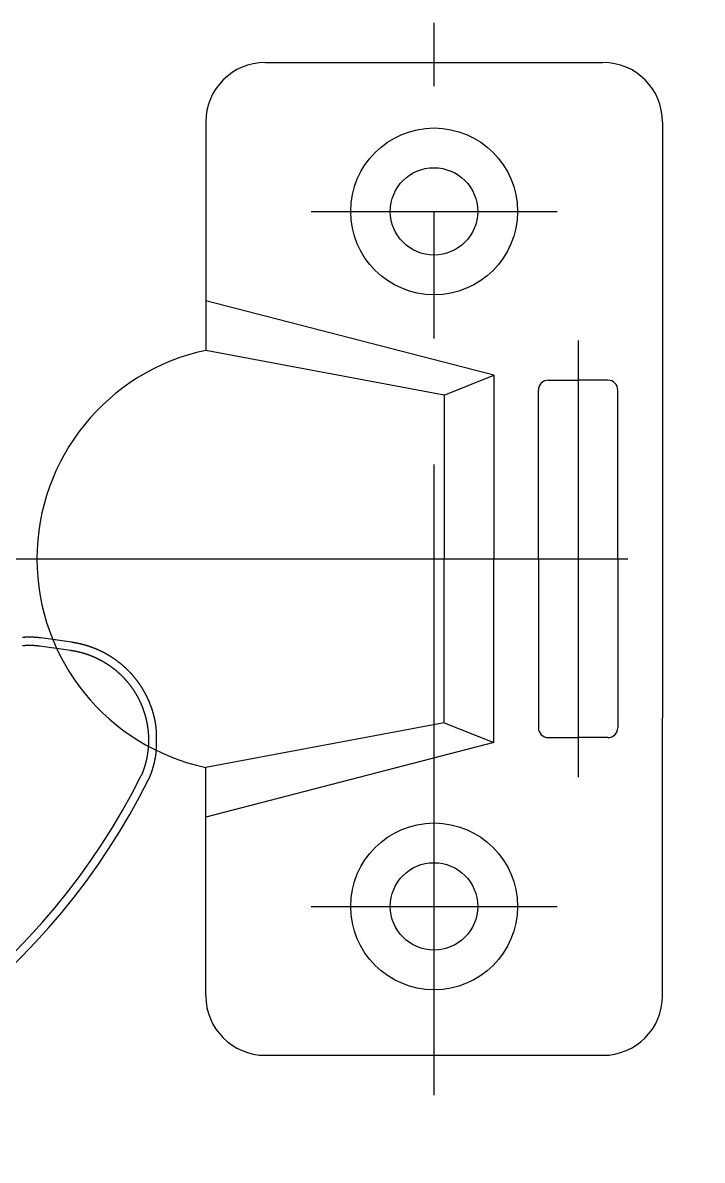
# Model space of a CAD drawing. Extents: x -104 to 54, y -150 to 35.
# Drawn here: x 20.3 to 54.5, y -30.3 to 27 of the extents above; entities that cross this region are included whole.
import ezdxf

# ---------------------------------------------------------------- set-up
doc = ezdxf.new("R2010")
doc.units = 0
doc.linetypes.add('CENTER', pattern=[50.8, 31.75, -6.35, 6.35, -6.35])
doc.linetypes.add('DASHED', pattern=[19.05, 12.7, -6.35])
doc.layers.get('0').update_dxf_attribs({"linetype": 'CONTINUOUS'})
doc.layers.add('CENTER', color=1, linetype='CONTINUOUS')

msp = doc.modelspace()

# ---------------------------------------------------------------- linework, layer by layer
at = {"color": 7, "linetype": 'CONTINUOUS'}
for p, q in [((32.5, 25), (49.5, 25)), ((29.5, 22), (29.5, 10.5)), ((52.5, 22), (52.5, -8)), ((44, 9.25), (29.5, 13)), ((41.5, 8.25), (29.5, 10.5)), ((41.5, 8.25), (44, 9.25)), ((44, 9.25), (44, 0)), ((46.75, 9), (48.25, 9)), ((49.75, 9), (48.25, 9)), ((41.5, 8.25), (41.5, 0)), ((46.25, 0), (46.25, 8.5)), ((50.25, 0), (50.25, 8.5)), ((41.5, -8.25), (41.5, 0)), ((44, -9.25), (44, 0)), ((46.25, 0), (46.25, -8.5)), ((50.25, 0), (50.25, -8.5)), ((21.189, -3.966), (21.794, -4.051)), ((21.13, -4.382), (21.99, -4.503)), ((52.5, -22), (52.5, -8)), ((41.5, -8.25), (29.5, -10.5)), ((41.5, -8.25), (44, -9.25)), ((46.75, -9), (48.25, -9)), ((49.75, -9), (48.25, -9)), ((44, -9.25), (29.5, -13)), ((29.5, -22), (29.5, -10.5)), ((32.5, -25), (49.5, -25))]:
    msp.add_line(p, q, dxfattribs=at)
at = {"color": 3, "linetype": 'DASHED'}
for p, q in [((21.794, -4.051), (22.741, -4.185)), ((21.99, -4.503), (22.682, -4.601))]:
    msp.add_line(p, q, dxfattribs=at)
at = {"color": 7}
for points in [[(20.28, -3.942, 0), (20.29, -3.941, 0), (20.3, -3.94, 0), (20.31, -3.939, 0), (20.319, -3.939, 0), (20.329, -3.938, 0), (20.339, -3.937, 0), (20.349, -3.936, 0), (20.359, -3.936, 0), (20.368, -3.935, 0), (20.378, -3.935, 0), (20.388, -3.934, 0), (20.398, -3.933, 0), (20.407, -3.933, 0), (20.417, -3.932, 0), (20.427, -3.932, 0), (20.437, -3.931, 0), (20.447, -3.931, 0), (20.456, -3.93, 0), (20.466, -3.93, 0), (20.476, -3.929, 0), (20.486, -3.929, 0), (20.496, -3.929, 0), (20.506, -3.928, 0), (20.515, -3.928, 0), (20.525, -3.928, 0), (20.535, -3.928, 0), (20.545, -3.927, 0), (20.554, -3.927, 0), (20.564, -3.927, 0), (20.574, -3.927, 0), (20.584, -3.927, 0), (20.594, -3.927, 0), (20.603, -3.927, 0), (20.613, -3.927, 0), (20.623, -3.927, 0), (20.633, -3.927, 0), (20.642, -3.927, 0), (20.652, -3.927, 0), (20.662, -3.927, 0), (20.672, -3.927, 0), (20.682, -3.927, 0), (20.691, -3.927, 0), (20.701, -3.927, 0), (20.711, -3.927, 0), (20.721, -3.928, 0), (20.73, -3.928, 0), (20.74, -3.928, 0), (20.75, -3.928, 0), (20.76, -3.929, 0), (20.77, -3.929, 0), (20.779, -3.929, 0), (20.789, -3.93, 0), (20.799, -3.93, 0), (20.809, -3.93, 0), (20.818, -3.931, 0), (20.828, -3.931, 0), (20.838, -3.932, 0), (20.848, -3.932, 0), (20.857, -3.933, 0), (20.867, -3.934, 0), (20.877, -3.934, 0), (20.887, -3.935, 0), (20.896, -3.935, 0), (20.906, -3.936, 0), (20.916, -3.937, 0), (20.926, -3.937, 0), (20.936, -3.938, 0), (20.945, -3.939, 0), (20.955, -3.94, 0), (20.965, -3.941, 0), (20.975, -3.941, 0), (20.984, -3.942, 0), (20.994, -3.943, 0), (21.004, -3.944, 0), (21.014, -3.945, 0), (21.023, -3.946, 0), (21.033, -3.947, 0), (21.043, -3.948, 0), (21.053, -3.949, 0), (21.062, -3.95, 0), (21.072, -3.951, 0), (21.082, -3.952, 0), (21.092, -3.953, 0), (21.101, -3.954, 0), (21.111, -3.956, 0), (21.121, -3.957, 0), (21.131, -3.958, 0), (21.14, -3.959, 0), (21.15, -3.96, 0), (21.16, -3.962, 0), (21.17, -3.963, 0), (21.179, -3.964, 0), (21.189, -3.966, 0)], [(20.28, -4.364, 0), (20.29, -4.363, 0), (20.3, -4.362, 0), (20.31, -4.361, 0), (20.32, -4.36, 0), (20.33, -4.359, 0), (20.34, -4.358, 0), (20.35, -4.358, 0), (20.36, -4.357, 0), (20.37, -4.356, 0), (20.38, -4.355, 0), (20.39, -4.355, 0), (20.4, -4.354, 0), (20.41, -4.353, 0), (20.42, -4.353, 0), (20.43, -4.352, 0), (20.44, -4.352, 0), (20.45, -4.351, 0), (20.46, -4.351, 0), (20.47, -4.35, 0), (20.48, -4.35, 0), (20.49, -4.349, 0), (20.5, -4.349, 0), (20.51, -4.349, 0), (20.52, -4.348, 0), (20.53, -4.348, 0), (20.541, -4.348, 0), (20.55, -4.347, 0), (20.561, -4.347, 0), (20.57, -4.347, 0), (20.581, -4.347, 0), (20.591, -4.347, 0), (20.601, -4.347, 0), (20.611, -4.347, 0), (20.621, -4.347, 0), (20.631, -4.347, 0), (20.641, -4.347, 0), (20.651, -4.347, 0), (20.661, -4.347, 0), (20.671, -4.347, 0), (20.681, -4.347, 0), (20.691, -4.347, 0), (20.701, -4.347, 0), (20.711, -4.347, 0), (20.721, -4.348, 0), (20.731, -4.348, 0), (20.741, -4.348, 0), (20.751, -4.349, 0), (20.761, -4.349, 0), (20.771, -4.349, 0), (20.781, -4.35, 0), (20.791, -4.35, 0), (20.801, -4.351, 0), (20.811, -4.351, 0), (20.821, -4.352, 0), (20.831, -4.352, 0), (20.841, -4.353, 0), (20.851, -4.353, 0), (20.861, -4.354, 0), (20.871, -4.355, 0), (20.881, -4.355, 0), (20.891, -4.356, 0), (20.901, -4.357, 0), (20.911, -4.358, 0), (20.921, -4.358, 0), (20.931, -4.359, 0), (20.941, -4.36, 0), (20.951, -4.361, 0), (20.961, -4.362, 0), (20.971, -4.363, 0), (20.981, -4.364, 0), (20.991, -4.365, 0), (21.001, -4.366, 0), (21.011, -4.367, 0), (21.021, -4.368, 0), (21.031, -4.369, 0), (21.041, -4.37, 0), (21.051, -4.371, 0), (21.061, -4.372, 0), (21.071, -4.374, 0), (21.081, -4.375, 0), (21.09, -4.376, 0), (21.101, -4.378, 0), (21.11, -4.379, 0), (21.12, -4.38, 0), (21.13, -4.382, 0)], [(26.607, -9.431, 0), (26.607, -9.439, 0), (26.606, -9.447, 0), (26.605, -9.455, 0), (26.605, -9.463, 0), (26.604, -9.471, 0), (26.604, -9.479, 0), (26.603, -9.487, 0), (26.602, -9.494, 0), (26.602, -9.502, 0), (26.601, -9.51, 0), (26.601, -9.518, 0), (26.6, -9.526, 0), (26.599, -9.534, 0), (26.598, -9.542, 0), (26.598, -9.55, 0), (26.597, -9.558, 0), (26.596, -9.565, 0), (26.595, -9.573, 0), (26.595, -9.581, 0), (26.594, -9.589, 0), (26.593, -9.597, 0), (26.592, -9.605, 0), (26.591, -9.613, 0), (26.59, -9.621, 0), (26.59, -9.628, 0), (26.589, -9.636, 0), (26.588, -9.644, 0), (26.587, -9.652, 0), (26.586, -9.66, 0), (26.585, -9.668, 0), (26.584, -9.676, 0), (26.583, -9.684, 0), (26.582, -9.691, 0), (26.581, -9.699, 0), (26.58, -9.707, 0), (26.579, -9.715, 0), (26.578, -9.723, 0), (26.577, -9.731, 0), (26.576, -9.739, 0), (26.575, -9.746, 0), (26.574, -9.754, 0), (26.573, -9.762, 0), (26.572, -9.77, 0), (26.57, -9.778, 0), (26.569, -9.786, 0), (26.568, -9.794, 0), (26.567, -9.801, 0), (26.566, -9.809, 0), (26.565, -9.817, 0), (26.564, -9.825, 0), (26.562, -9.833, 0), (26.561, -9.841, 0), (26.56, -9.848, 0), (26.558, -9.856, 0), (26.557, -9.864, 0), (26.556, -9.872, 0), (26.555, -9.88, 0), (26.553, -9.888, 0), (26.552, -9.895, 0), (26.551, -9.903, 0), (26.549, -9.911, 0), (26.548, -9.919, 0), (26.547, -9.927, 0), (26.545, -9.935, 0), (26.544, -9.942, 0), (26.542, -9.95, 0), (26.541, -9.958, 0), (26.539, -9.966, 0), (26.538, -9.974, 0), (26.536, -9.981, 0), (26.535, -9.989, 0), (26.533, -9.997, 0), (26.532, -10.005, 0), (26.53, -10.013, 0), (26.529, -10.021, 0), (26.527, -10.028, 0), (26.526, -10.036, 0), (26.524, -10.044, 0), (26.522, -10.052, 0), (26.521, -10.06, 0), (26.519, -10.067, 0), (26.517, -10.075, 0), (26.516, -10.083, 0), (26.514, -10.091, 0), (26.512, -10.099, 0), (26.511, -10.106, 0), (26.509, -10.114, 0), (26.507, -10.122, 0), (26.506, -10.13, 0), (26.504, -10.137, 0), (26.502, -10.145, 0), (26.5, -10.153, 0), (26.498, -10.161, 0), (26.497, -10.169, 0), (26.495, -10.177, 0), (26.493, -10.184, 0), (26.491, -10.192, 0), (26.489, -10.2, 0), (26.487, -10.208, 0), (26.485, -10.215, 0), (26.483, -10.223, 0), (26.482, -10.231, 0), (26.48, -10.239, 0), (26.478, -10.246, 0), (26.476, -10.254, 0), (26.474, -10.262, 0), (26.472, -10.27, 0), (26.47, -10.277, 0), (26.468, -10.285, 0), (26.466, -10.293, 0), (26.463, -10.301, 0), (26.462, -10.308, 0), (26.459, -10.316, 0), (26.457, -10.324, 0), (26.455, -10.332, 0), (26.453, -10.339, 0), (26.451, -10.347, 0), (26.449, -10.355, 0), (26.447, -10.363, 0), (26.444, -10.37, 0), (26.442, -10.378, 0), (26.44, -10.386, 0), (26.438, -10.393, 0), (26.436, -10.401, 0), (26.433, -10.409, 0), (26.431, -10.416, 0), (26.429, -10.424, 0), (26.427, -10.432, 0), (26.424, -10.44, 0), (26.422, -10.447, 0), (26.42, -10.455, 0), (26.417, -10.463, 0), (26.415, -10.47, 0), (26.413, -10.478, 0), (26.41, -10.486, 0), (26.408, -10.493, 0), (26.405, -10.501, 0), (26.403, -10.508, 0), (26.401, -10.516, 0), (26.398, -10.524, 0), (26.396, -10.531, 0), (26.393, -10.539, 0), (26.391, -10.547, 0), (26.388, -10.554, 0), (26.386, -10.562, 0), (26.383, -10.57, 0), (26.381, -10.577, 0), (26.378, -10.585, 0), (26.375, -10.592, 0), (26.373, -10.6, 0), (26.37, -10.608, 0), (26.368, -10.615, 0), (26.365, -10.623, 0), (26.363, -10.63, 0), (26.36, -10.638, 0), (26.357, -10.646, 0), (26.355, -10.653, 0), (26.352, -10.661, 0), (26.349, -10.668, 0), (26.346, -10.676, 0), (26.344, -10.684, 0), (26.341, -10.691, 0), (26.338, -10.699, 0), (26.335, -10.706, 0), (26.333, -10.714, 0), (26.33, -10.721, 0), (26.327, -10.729, 0), (26.324, -10.736, 0), (26.321, -10.744, 0), (26.319, -10.751, 0), (26.316, -10.759, 0), (26.313, -10.766, 0), (26.31, -10.774, 0), (26.307, -10.781, 0), (26.304, -10.789, 0), (26.301, -10.796, 0), (26.298, -10.804, 0), (26.295, -10.811, 0), (26.292, -10.819, 0), (26.289, -10.826, 0), (26.287, -10.834, 0), (26.284, -10.841, 0), (26.28, -10.848, 0), (26.277, -10.856, 0), (26.274, -10.863, 0), (26.271, -10.871, 0), (26.268, -10.878, 0), (26.265, -10.886, 0), (26.262, -10.893, 0), (26.259, -10.9, 0), (26.256, -10.908, 0)], [(26.993, -9.631, 0), (26.993, -9.639, 0), (26.992, -9.648, 0), (26.992, -9.656, 0), (26.991, -9.664, 0), (26.991, -9.672, 0), (26.99, -9.68, 0), (26.99, -9.689, 0), (26.989, -9.697, 0), (26.989, -9.705, 0), (26.988, -9.713, 0), (26.987, -9.721, 0), (26.987, -9.729, 0), (26.986, -9.738, 0), (26.985, -9.746, 0), (26.985, -9.754, 0), (26.984, -9.762, 0), (26.983, -9.77, 0), (26.983, -9.778, 0), (26.982, -9.786, 0), (26.981, -9.794, 0), (26.98, -9.802, 0), (26.98, -9.81, 0), (26.979, -9.818, 0), (26.978, -9.826, 0), (26.977, -9.834, 0), (26.976, -9.842, 0), (26.975, -9.85, 0), (26.974, -9.858, 0), (26.973, -9.866, 0), (26.972, -9.874, 0), (26.971, -9.882, 0), (26.97, -9.89, 0), (26.969, -9.898, 0), (26.968, -9.906, 0), (26.967, -9.913, 0), (26.966, -9.921, 0), (26.965, -9.929, 0), (26.964, -9.937, 0), (26.962, -9.945, 0), (26.961, -9.952, 0), (26.96, -9.96, 0), (26.959, -9.968, 0), (26.957, -9.975, 0), (26.956, -9.983, 0), (26.955, -9.991, 0), (26.953, -9.998, 0), (26.952, -10.006, 0), (26.951, -10.014, 0), (26.949, -10.021, 0), (26.948, -10.029, 0), (26.946, -10.037, 0), (26.945, -10.044, 0), (26.944, -10.052, 0), (26.942, -10.059, 0), (26.941, -10.067, 0), (26.939, -10.075, 0), (26.938, -10.082, 0), (26.936, -10.09, 0), (26.935, -10.098, 0), (26.933, -10.105, 0), (26.932, -10.113, 0), (26.93, -10.121, 0), (26.928, -10.128, 0), (26.927, -10.136, 0), (26.925, -10.143, 0), (26.924, -10.151, 0), (26.922, -10.159, 0), (26.921, -10.166, 0), (26.919, -10.174, 0), (26.917, -10.182, 0), (26.916, -10.189, 0), (26.914, -10.197, 0), (26.912, -10.204, 0), (26.91, -10.212, 0), (26.909, -10.22, 0), (26.907, -10.227, 0), (26.905, -10.235, 0), (26.904, -10.242, 0), (26.902, -10.25, 0), (26.9, -10.258, 0), (26.898, -10.265, 0), (26.896, -10.273, 0), (26.895, -10.28, 0), (26.893, -10.288, 0), (26.891, -10.296, 0), (26.889, -10.303, 0), (26.887, -10.311, 0), (26.886, -10.318, 0), (26.884, -10.326, 0), (26.882, -10.334, 0), (26.88, -10.341, 0), (26.878, -10.349, 0), (26.876, -10.356, 0), (26.874, -10.364, 0), (26.872, -10.371, 0), (26.87, -10.379, 0), (26.868, -10.387, 0), (26.866, -10.394, 0), (26.864, -10.402, 0), (26.862, -10.409, 0), (26.86, -10.417, 0), (26.858, -10.424, 0), (26.856, -10.432, 0), (26.854, -10.44, 0), (26.852, -10.447, 0), (26.85, -10.455, 0), (26.848, -10.462, 0), (26.846, -10.47, 0), (26.844, -10.477, 0), (26.842, -10.485, 0), (26.839, -10.492, 0), (26.837, -10.5, 0), (26.835, -10.507, 0), (26.833, -10.515, 0), (26.831, -10.522, 0), (26.829, -10.53, 0), (26.826, -10.537, 0), (26.824, -10.545, 0), (26.822, -10.552, 0), (26.82, -10.56, 0), (26.817, -10.567, 0), (26.815, -10.575, 0), (26.813, -10.582, 0), (26.811, -10.59, 0), (26.808, -10.597, 0), (26.806, -10.605, 0), (26.804, -10.612, 0), (26.801, -10.62, 0), (26.799, -10.627, 0), (26.797, -10.635, 0), (26.794, -10.642, 0), (26.792, -10.65, 0), (26.79, -10.657, 0), (26.787, -10.665, 0), (26.785, -10.672, 0), (26.782, -10.68, 0), (26.78, -10.687, 0), (26.777, -10.694, 0), (26.775, -10.702, 0), (26.772, -10.709, 0), (26.77, -10.717, 0), (26.767, -10.724, 0), (26.765, -10.732, 0), (26.762, -10.739, 0), (26.76, -10.746, 0), (26.757, -10.754, 0), (26.755, -10.761, 0), (26.752, -10.769, 0), (26.75, -10.776, 0), (26.747, -10.784, 0), (26.744, -10.791, 0), (26.742, -10.798, 0), (26.739, -10.806, 0), (26.736, -10.813, 0), (26.734, -10.82, 0), (26.731, -10.828, 0), (26.729, -10.835, 0), (26.726, -10.843, 0), (26.723, -10.85, 0), (26.72, -10.857, 0), (26.718, -10.865, 0), (26.715, -10.872, 0), (26.712, -10.879, 0), (26.709, -10.887, 0), (26.707, -10.894, 0), (26.704, -10.901, 0), (26.701, -10.909, 0), (26.698, -10.916, 0), (26.695, -10.923, 0), (26.693, -10.931, 0), (26.69, -10.938, 0), (26.687, -10.945, 0), (26.684, -10.953, 0), (26.681, -10.96, 0), (26.678, -10.967, 0), (26.675, -10.975, 0), (26.672, -10.982, 0), (26.67, -10.989, 0), (26.667, -10.996, 0), (26.664, -11.004, 0), (26.661, -11.011, 0), (26.658, -11.018, 0), (26.655, -11.025, 0), (26.652, -11.033, 0), (26.649, -11.04, 0), (26.646, -11.047, 0), (26.643, -11.055, 0), (26.64, -11.062, 0), (26.637, -11.069, 0), (26.634, -11.076, 0), (26.631, -11.084, 0)]]:
    msp.add_polyline3d(points, dxfattribs=at)
at = {"color": 3}
for points in [[(22.734, -4.185, 0), (22.747, -4.187, 0), (22.76, -4.189, 0), (22.774, -4.191, 0), (22.787, -4.193, 0), (22.8, -4.195, 0), (22.814, -4.197, 0), (22.827, -4.199, 0), (22.84, -4.201, 0), (22.853, -4.203, 0), (22.866, -4.205, 0), (22.88, -4.208, 0), (22.893, -4.21, 0), (22.906, -4.212, 0), (22.919, -4.214, 0), (22.932, -4.217, 0), (22.946, -4.219, 0), (22.959, -4.222, 0), (22.972, -4.224, 0), (22.985, -4.227, 0), (22.998, -4.229, 0), (23.011, -4.232, 0), (23.024, -4.234, 0), (23.037, -4.237, 0), (23.05, -4.24, 0), (23.063, -4.242, 0), (23.076, -4.245, 0), (23.09, -4.248, 0), (23.102, -4.251, 0), (23.116, -4.254, 0), (23.129, -4.257, 0), (23.142, -4.26, 0), (23.154, -4.262, 0), (23.168, -4.265, 0), (23.18, -4.268, 0), (23.193, -4.272, 0), (23.206, -4.275, 0), (23.219, -4.278, 0), (23.232, -4.281, 0), (23.245, -4.284, 0), (23.258, -4.287, 0), (23.271, -4.291, 0), (23.284, -4.294, 0), (23.297, -4.297, 0), (23.309, -4.301, 0), (23.322, -4.304, 0), (23.335, -4.307, 0), (23.348, -4.311, 0), (23.361, -4.314, 0), (23.373, -4.318, 0), (23.386, -4.322, 0), (23.399, -4.325, 0), (23.412, -4.329, 0), (23.425, -4.332, 0), (23.437, -4.336, 0), (23.45, -4.34, 0), (23.463, -4.344, 0), (23.476, -4.347, 0), (23.488, -4.351, 0), (23.501, -4.355, 0), (23.514, -4.359, 0), (23.526, -4.363, 0), (23.539, -4.367, 0), (23.552, -4.371, 0), (23.564, -4.375, 0), (23.577, -4.379, 0), (23.589, -4.383, 0), (23.602, -4.387, 0), (23.615, -4.391, 0), (23.627, -4.396, 0), (23.64, -4.4, 0), (23.652, -4.404, 0), (23.665, -4.409, 0), (23.677, -4.413, 0), (23.69, -4.417, 0), (23.703, -4.422, 0), (23.715, -4.426, 0), (23.727, -4.431, 0), (23.74, -4.435, 0), (23.752, -4.44, 0), (23.765, -4.444, 0), (23.777, -4.449, 0), (23.79, -4.453, 0), (23.802, -4.458, 0), (23.815, -4.463, 0), (23.827, -4.468, 0), (23.839, -4.472, 0), (23.852, -4.477, 0), (23.864, -4.482, 0), (23.877, -4.487, 0), (23.889, -4.492, 0), (23.901, -4.497, 0), (23.914, -4.502, 0), (23.926, -4.507, 0), (23.938, -4.512, 0), (23.951, -4.517, 0), (23.963, -4.522, 0), (23.975, -4.527, 0), (23.988, -4.532, 0), (24, -4.538, 0), (24.012, -4.543, 0), (24.024, -4.548, 0), (24.037, -4.553, 0), (24.049, -4.559, 0), (24.061, -4.564, 0), (24.073, -4.57, 0), (24.085, -4.575, 0), (24.098, -4.581, 0), (24.11, -4.586, 0), (24.122, -4.592, 0), (24.134, -4.597, 0), (24.146, -4.603, 0), (24.158, -4.609, 0), (24.17, -4.614, 0), (24.183, -4.62, 0), (24.195, -4.626, 0), (24.207, -4.632, 0), (24.219, -4.637, 0), (24.231, -4.643, 0), (24.243, -4.649, 0), (24.255, -4.655, 0), (24.267, -4.661, 0), (24.279, -4.667, 0), (24.291, -4.673, 0), (24.303, -4.679, 0), (24.314, -4.685, 0), (24.326, -4.691, 0), (24.338, -4.697, 0), (24.35, -4.704, 0), (24.362, -4.71, 0), (24.374, -4.716, 0), (24.386, -4.722, 0), (24.398, -4.729, 0), (24.409, -4.735, 0), (24.421, -4.741, 0), (24.433, -4.748, 0), (24.445, -4.754, 0), (24.456, -4.761, 0), (24.468, -4.767, 0), (24.48, -4.774, 0), (24.491, -4.78, 0), (24.503, -4.787, 0), (24.515, -4.793, 0), (24.526, -4.8, 0), (24.538, -4.807, 0), (24.549, -4.813, 0), (24.561, -4.82, 0), (24.573, -4.827, 0), (24.584, -4.834, 0), (24.596, -4.84, 0), (24.607, -4.847, 0), (24.619, -4.854, 0), (24.63, -4.861, 0), (24.641, -4.868, 0), (24.653, -4.875, 0), (24.664, -4.882, 0), (24.675, -4.889, 0), (24.687, -4.896, 0), (24.698, -4.903, 0), (24.709, -4.91, 0), (24.721, -4.917, 0), (24.732, -4.924, 0), (24.743, -4.932, 0), (24.754, -4.939, 0), (24.765, -4.946, 0), (24.777, -4.953, 0), (24.788, -4.961, 0), (24.799, -4.968, 0), (24.81, -4.975, 0), (24.821, -4.983, 0), (24.832, -4.99, 0), (24.843, -4.998, 0), (24.854, -5.005, 0), (24.865, -5.013, 0), (24.876, -5.02, 0), (24.887, -5.028, 0), (24.898, -5.035, 0), (24.909, -5.043, 0), (24.919, -5.051, 0), (24.93, -5.058, 0), (24.941, -5.066, 0), (24.952, -5.074, 0), (24.963, -5.081, 0), (24.973, -5.089, 0), (24.984, -5.097, 0), (24.995, -5.105, 0), (25.006, -5.113, 0), (25.016, -5.121, 0), (25.027, -5.128, 0), (25.038, -5.136, 0), (25.048, -5.144, 0), (25.059, -5.152, 0), (25.069, -5.16, 0), (25.08, -5.169, 0), (25.09, -5.177, 0), (25.101, -5.185, 0), (25.111, -5.193, 0), (25.122, -5.201, 0), (25.132, -5.209, 0), (25.143, -5.218, 0), (25.153, -5.226, 0), (25.163, -5.234, 0), (25.174, -5.242, 0), (25.184, -5.251, 0), (25.195, -5.259, 0), (25.205, -5.268, 0), (25.215, -5.276, 0), (25.225, -5.284, 0), (25.235, -5.293, 0), (25.246, -5.301, 0), (25.256, -5.31, 0), (25.266, -5.319, 0), (25.276, -5.327, 0), (25.286, -5.336, 0), (25.296, -5.344, 0), (25.306, -5.353, 0), (25.317, -5.362, 0), (25.326, -5.371, 0), (25.337, -5.379, 0), (25.346, -5.388, 0), (25.357, -5.397, 0), (25.366, -5.406, 0), (25.376, -5.415, 0), (25.386, -5.424, 0), (25.396, -5.433, 0), (25.406, -5.442, 0), (25.416, -5.451, 0), (25.426, -5.46, 0), (25.435, -5.469, 0), (25.445, -5.478, 0), (25.455, -5.487, 0), (25.465, -5.496, 0), (25.474, -5.505, 0), (25.484, -5.514, 0), (25.494, -5.524, 0), (25.503, -5.533, 0), (25.513, -5.542, 0), (25.523, -5.551, 0), (25.532, -5.561, 0), (25.542, -5.57, 0), (25.551, -5.579, 0), (25.561, -5.589, 0), (25.57, -5.598, 0), (25.579, -5.608, 0), (25.589, -5.617, 0), (25.598, -5.627, 0), (25.608, -5.636, 0), (25.617, -5.646, 0), (25.626, -5.656, 0), (25.636, -5.665, 0), (25.645, -5.675, 0), (25.654, -5.685, 0), (25.663, -5.694, 0), (25.673, -5.704, 0), (25.682, -5.714, 0), (25.691, -5.724, 0), (25.7, -5.733, 0), (25.709, -5.743, 0), (25.718, -5.753, 0), (25.727, -5.763, 0), (25.736, -5.773, 0), (25.745, -5.783, 0), (25.755, -5.793, 0), (25.763, -5.803, 0), (25.772, -5.813, 0), (25.781, -5.823, 0), (25.79, -5.833, 0), (25.799, -5.843, 0), (25.808, -5.853, 0), (25.816, -5.863, 0), (25.825, -5.873, 0), (25.834, -5.883, 0), (25.843, -5.894, 0), (25.851, -5.904, 0), (25.86, -5.914, 0), (25.868, -5.924, 0), (25.877, -5.934, 0), (25.886, -5.945, 0), (25.894, -5.955, 0), (25.902, -5.965, 0), (25.911, -5.976, 0), (25.919, -5.986, 0), (25.928, -5.996, 0), (25.936, -6.007, 0), (25.944, -6.017, 0), (25.953, -6.027, 0), (25.961, -6.038, 0), (25.969, -6.048, 0), (25.977, -6.059, 0), (25.985, -6.069, 0), (25.994, -6.08, 0), (26.002, -6.09, 0), (26.01, -6.101, 0), (26.018, -6.112, 0), (26.026, -6.122, 0), (26.034, -6.133, 0), (26.042, -6.143, 0), (26.05, -6.154, 0), (26.058, -6.165, 0), (26.066, -6.175, 0), (26.073, -6.186, 0), (26.081, -6.197, 0), (26.089, -6.208, 0), (26.097, -6.218, 0), (26.104, -6.229, 0), (26.112, -6.24, 0), (26.12, -6.251, 0), (26.127, -6.262, 0), (26.135, -6.273, 0), (26.142, -6.283, 0), (26.15, -6.294, 0), (26.158, -6.305, 0), (26.165, -6.316, 0), (26.172, -6.327, 0), (26.18, -6.338, 0), (26.187, -6.349, 0), (26.195, -6.36, 0), (26.202, -6.371, 0), (26.209, -6.382, 0), (26.217, -6.394, 0), (26.224, -6.405, 0), (26.231, -6.416, 0), (26.238, -6.427, 0), (26.245, -6.438, 0), (26.253, -6.449, 0), (26.26, -6.46, 0), (26.267, -6.472, 0), (26.274, -6.483, 0), (26.281, -6.494, 0), (26.288, -6.505, 0), (26.295, -6.517, 0), (26.302, -6.528, 0), (26.308, -6.539, 0), (26.315, -6.551, 0), (26.322, -6.562, 0), (26.329, -6.574, 0), (26.336, -6.585, 0), (26.343, -6.596, 0), (26.349, -6.608, 0), (26.356, -6.619, 0), (26.363, -6.631, 0), (26.369, -6.642, 0), (26.376, -6.654, 0), (26.382, -6.666, 0), (26.389, -6.677, 0), (26.395, -6.689, 0), (26.402, -6.7, 0), (26.408, -6.712, 0), (26.415, -6.724, 0), (26.421, -6.735, 0), (26.428, -6.747, 0), (26.434, -6.759, 0), (26.44, -6.771, 0), (26.447, -6.782, 0), (26.453, -6.794, 0), (26.459, -6.806, 0), (26.465, -6.818, 0), (26.471, -6.83, 0), (26.477, -6.841, 0), (26.483, -6.853, 0), (26.49, -6.865, 0), (26.496, -6.877, 0), (26.502, -6.889, 0), (26.508, -6.901, 0), (26.514, -6.913, 0), (26.519, -6.925, 0), (26.525, -6.937, 0), (26.531, -6.949, 0), (26.537, -6.961, 0), (26.543, -6.973, 0), (26.548, -6.985, 0), (26.554, -6.997, 0), (26.56, -7.009, 0), (26.566, -7.022, 0), (26.571, -7.034, 0), (26.577, -7.046, 0), (26.582, -7.058, 0), (26.588, -7.07, 0), (26.593, -7.082, 0), (26.599, -7.095, 0), (26.604, -7.107, 0), (26.61, -7.119, 0), (26.615, -7.131, 0), (26.62, -7.144, 0), (26.626, -7.156, 0), (26.631, -7.168, 0), (26.636, -7.181, 0), (26.641, -7.193, 0), (26.646, -7.205, 0), (26.652, -7.218, 0), (26.657, -7.23, 0), (26.662, -7.242, 0), (26.667, -7.255, 0), (26.672, -7.267, 0), (26.677, -7.28, 0), (26.682, -7.292, 0), (26.687, -7.305, 0), (26.691, -7.317, 0), (26.696, -7.329, 0), (26.701, -7.342, 0), (26.706, -7.354, 0), (26.711, -7.367, 0), (26.715, -7.379, 0), (26.72, -7.392, 0), (26.725, -7.405, 0), (26.729, -7.417, 0), (26.734, -7.43, 0), (26.738, -7.442, 0), (26.743, -7.455, 0), (26.747, -7.467, 0), (26.752, -7.48, 0), (26.756, -7.493, 0), (26.76, -7.505, 0), (26.765, -7.518, 0), (26.769, -7.53, 0), (26.773, -7.543, 0), (26.777, -7.556, 0), (26.782, -7.568, 0), (26.786, -7.581, 0), (26.79, -7.594, 0), (26.794, -7.606, 0), (26.798, -7.619, 0), (26.802, -7.632, 0), (26.806, -7.644, 0), (26.81, -7.657, 0), (26.814, -7.67, 0), (26.818, -7.683, 0), (26.822, -7.695, 0), (26.825, -7.708, 0), (26.829, -7.721, 0), (26.833, -7.734, 0), (26.836, -7.746, 0), (26.84, -7.759, 0), (26.844, -7.772, 0), (26.847, -7.785, 0), (26.851, -7.797, 0), (26.854, -7.81, 0), (26.858, -7.823, 0), (26.861, -7.836, 0), (26.865, -7.849, 0), (26.868, -7.861, 0), (26.871, -7.874, 0), (26.875, -7.887, 0), (26.878, -7.9, 0), (26.881, -7.913, 0), (26.884, -7.926, 0), (26.888, -7.939, 0), (26.891, -7.952, 0), (26.894, -7.964, 0), (26.897, -7.977, 0), (26.9, -7.99, 0), (26.903, -8.003, 0), (26.906, -8.016, 0), (26.909, -8.029, 0), (26.912, -8.042, 0), (26.915, -8.055, 0), (26.917, -8.068, 0), (26.92, -8.081, 0), (26.923, -8.094, 0), (26.926, -8.107, 0), (26.928, -8.12, 0), (26.931, -8.133, 0), (26.934, -8.146, 0), (26.936, -8.159, 0), (26.939, -8.172, 0), (26.941, -8.185, 0), (26.944, -8.198, 0), (26.946, -8.211, 0), (26.949, -8.224, 0), (26.951, -8.237, 0), (26.953, -8.25, 0), (26.956, -8.263, 0), (26.958, -8.277, 0), (26.96, -8.29, 0), (26.962, -8.303, 0), (26.964, -8.316, 0), (26.966, -8.329, 0), (26.968, -8.342, 0), (26.97, -8.355, 0), (26.972, -8.369, 0), (26.974, -8.382, 0), (26.976, -8.395, 0), (26.977, -8.408, 0), (26.979, -8.421, 0), (26.981, -8.434, 0), (26.982, -8.447, 0), (26.984, -8.46, 0), (26.985, -8.474, 0), (26.986, -8.487, 0), (26.988, -8.5, 0), (26.989, -8.513, 0), (26.99, -8.526, 0), (26.991, -8.539, 0), (26.992, -8.552, 0), (26.993, -8.564, 0), (26.994, -8.577, 0), (26.995, -8.59, 0), (26.995, -8.603, 0), (26.996, -8.616, 0), (26.997, -8.628, 0), (26.998, -8.641, 0), (26.998, -8.654, 0), (26.999, -8.666, 0), (26.999, -8.679, 0), (27, -8.691, 0), (27, -8.703, 0), (27, -8.716, 0), (27, -8.728, 0), (27, -8.74, 0), (27.001, -8.752, 0), (27.001, -8.765, 0), (27.001, -8.777, 0), (27.001, -8.788, 0), (27, -8.8, 0), (27, -8.812, 0), (27, -8.824, 0), (27, -8.836, 0), (27, -8.847, 0), (26.999, -8.859, 0), (26.999, -8.871, 0), (26.999, -8.883, 0), (26.999, -8.896, 0), (26.999, -8.908, 0), (26.999, -8.92, 0), (26.999, -8.933, 0), (26.999, -8.945, 0), (26.999, -8.958, 0), (26.999, -8.97, 0), (26.999, -8.983, 0), (26.999, -8.996, 0), (26.999, -9.009, 0), (26.999, -9.022, 0), (26.999, -9.035, 0), (26.999, -9.048, 0), (26.999, -9.061, 0), (26.999, -9.074, 0), (26.999, -9.088, 0), (27, -9.101, 0), (27, -9.114, 0), (27, -9.128, 0), (27, -9.141, 0), (27, -9.155, 0), (27, -9.168, 0), (27, -9.182, 0), (27, -9.196, 0), (27, -9.209, 0), (27, -9.223, 0), (27, -9.237, 0), (27, -9.251, 0), (27, -9.264, 0), (27, -9.278, 0), (27, -9.292, 0), (27, -9.306, 0), (27, -9.32, 0), (27, -9.334, 0), (27, -9.348, 0), (27, -9.362, 0), (27, -9.376, 0), (27, -9.391, 0), (27, -9.405, 0), (27, -9.419, 0), (26.999, -9.433, 0), (26.999, -9.447, 0), (26.999, -9.461, 0), (26.999, -9.475, 0), (26.998, -9.49, 0), (26.998, -9.504, 0), (26.997, -9.518, 0), (26.997, -9.532, 0), (26.997, -9.546, 0), (26.996, -9.56, 0), (26.996, -9.575, 0), (26.995, -9.589, 0), (26.994, -9.603, 0), (26.994, -9.617, 0), (26.993, -9.631, 0)], [(22.682, -4.601, 0), (22.695, -4.603, 0), (22.709, -4.604, 0), (22.722, -4.606, 0), (22.736, -4.609, 0), (22.749, -4.611, 0), (22.762, -4.613, 0), (22.776, -4.615, 0), (22.789, -4.617, 0), (22.802, -4.619, 0), (22.816, -4.621, 0), (22.829, -4.624, 0), (22.842, -4.626, 0), (22.855, -4.628, 0), (22.869, -4.631, 0), (22.882, -4.633, 0), (22.895, -4.636, 0), (22.908, -4.638, 0), (22.922, -4.641, 0), (22.935, -4.643, 0), (22.948, -4.646, 0), (22.961, -4.649, 0), (22.974, -4.651, 0), (22.987, -4.654, 0), (23, -4.657, 0), (23.014, -4.66, 0), (23.026, -4.663, 0), (23.04, -4.665, 0), (23.053, -4.668, 0), (23.066, -4.671, 0), (23.079, -4.674, 0), (23.092, -4.677, 0), (23.105, -4.68, 0), (23.118, -4.684, 0), (23.131, -4.687, 0), (23.144, -4.69, 0), (23.157, -4.693, 0), (23.17, -4.696, 0), (23.183, -4.7, 0), (23.196, -4.703, 0), (23.209, -4.706, 0), (23.221, -4.71, 0), (23.234, -4.713, 0), (23.247, -4.717, 0), (23.26, -4.72, 0), (23.273, -4.724, 0), (23.286, -4.727, 0), (23.299, -4.731, 0), (23.311, -4.735, 0), (23.324, -4.738, 0), (23.337, -4.742, 0), (23.35, -4.746, 0), (23.363, -4.75, 0), (23.375, -4.754, 0), (23.388, -4.758, 0), (23.401, -4.762, 0), (23.414, -4.766, 0), (23.426, -4.77, 0), (23.439, -4.774, 0), (23.452, -4.778, 0), (23.464, -4.782, 0), (23.477, -4.786, 0), (23.49, -4.79, 0), (23.502, -4.794, 0), (23.515, -4.799, 0), (23.528, -4.803, 0), (23.54, -4.807, 0), (23.553, -4.812, 0), (23.565, -4.816, 0), (23.578, -4.821, 0), (23.59, -4.825, 0), (23.603, -4.83, 0), (23.616, -4.834, 0), (23.628, -4.839, 0), (23.641, -4.843, 0), (23.653, -4.848, 0), (23.666, -4.853, 0), (23.678, -4.858, 0), (23.691, -4.862, 0), (23.703, -4.867, 0), (23.715, -4.872, 0), (23.728, -4.877, 0), (23.74, -4.882, 0), (23.753, -4.887, 0), (23.765, -4.892, 0), (23.778, -4.897, 0), (23.79, -4.902, 0), (23.802, -4.907, 0), (23.815, -4.912, 0), (23.827, -4.918, 0), (23.839, -4.923, 0), (23.852, -4.928, 0), (23.864, -4.933, 0), (23.876, -4.939, 0), (23.889, -4.944, 0), (23.901, -4.95, 0), (23.913, -4.955, 0), (23.925, -4.96, 0), (23.938, -4.966, 0), (23.95, -4.972, 0), (23.962, -4.977, 0), (23.974, -4.983, 0), (23.986, -4.989, 0), (23.999, -4.994, 0), (24.011, -5, 0), (24.023, -5.006, 0), (24.035, -5.012, 0), (24.047, -5.018, 0), (24.059, -5.023, 0), (24.071, -5.029, 0), (24.083, -5.035, 0), (24.095, -5.041, 0), (24.107, -5.047, 0), (24.119, -5.054, 0), (24.131, -5.06, 0), (24.143, -5.066, 0), (24.155, -5.072, 0), (24.167, -5.078, 0), (24.179, -5.084, 0), (24.191, -5.091, 0), (24.203, -5.097, 0), (24.215, -5.103, 0), (24.227, -5.11, 0), (24.238, -5.116, 0), (24.25, -5.123, 0), (24.262, -5.129, 0), (24.274, -5.136, 0), (24.286, -5.142, 0), (24.297, -5.149, 0), (24.309, -5.156, 0), (24.321, -5.162, 0), (24.332, -5.169, 0), (24.344, -5.176, 0), (24.356, -5.182, 0), (24.367, -5.189, 0), (24.379, -5.196, 0), (24.39, -5.203, 0), (24.402, -5.21, 0), (24.413, -5.217, 0), (24.425, -5.224, 0), (24.436, -5.231, 0), (24.448, -5.238, 0), (24.459, -5.245, 0), (24.471, -5.252, 0), (24.482, -5.259, 0), (24.494, -5.266, 0), (24.505, -5.273, 0), (24.516, -5.281, 0), (24.527, -5.288, 0), (24.539, -5.295, 0), (24.55, -5.302, 0), (24.561, -5.31, 0), (24.572, -5.317, 0), (24.583, -5.325, 0), (24.595, -5.332, 0), (24.606, -5.339, 0), (24.617, -5.347, 0), (24.628, -5.354, 0), (24.639, -5.362, 0), (24.65, -5.37, 0), (24.661, -5.377, 0), (24.672, -5.385, 0), (24.683, -5.392, 0), (24.693, -5.4, 0), (24.704, -5.408, 0), (24.715, -5.416, 0), (24.726, -5.423, 0), (24.737, -5.431, 0), (24.748, -5.439, 0), (24.758, -5.447, 0), (24.769, -5.455, 0), (24.78, -5.463, 0), (24.791, -5.471, 0), (24.801, -5.479, 0), (24.812, -5.487, 0), (24.823, -5.495, 0), (24.833, -5.503, 0), (24.844, -5.511, 0), (24.854, -5.52, 0), (24.865, -5.528, 0), (24.875, -5.536, 0), (24.886, -5.544, 0), (24.896, -5.553, 0), (24.907, -5.561, 0), (24.917, -5.569, 0), (24.927, -5.578, 0), (24.938, -5.586, 0), (24.948, -5.595, 0), (24.958, -5.603, 0), (24.969, -5.612, 0), (24.979, -5.62, 0), (24.989, -5.629, 0), (24.999, -5.637, 0), (25.01, -5.646, 0), (25.02, -5.655, 0), (25.03, -5.663, 0), (25.04, -5.672, 0), (25.05, -5.681, 0), (25.06, -5.69, 0), (25.07, -5.698, 0), (25.08, -5.707, 0), (25.09, -5.716, 0), (25.1, -5.725, 0), (25.11, -5.734, 0), (25.12, -5.743, 0), (25.13, -5.752, 0), (25.14, -5.761, 0), (25.15, -5.77, 0), (25.16, -5.779, 0), (25.169, -5.788, 0), (25.179, -5.798, 0), (25.189, -5.807, 0), (25.199, -5.816, 0), (25.208, -5.825, 0), (25.218, -5.835, 0), (25.228, -5.844, 0), (25.237, -5.853, 0), (25.247, -5.863, 0), (25.257, -5.872, 0), (25.266, -5.881, 0), (25.276, -5.891, 0), (25.285, -5.9, 0), (25.295, -5.91, 0), (25.304, -5.92, 0), (25.314, -5.929, 0), (25.323, -5.939, 0), (25.332, -5.948, 0), (25.342, -5.958, 0), (25.351, -5.968, 0), (25.36, -5.978, 0), (25.369, -5.987, 0), (25.379, -5.997, 0), (25.388, -6.007, 0), (25.397, -6.017, 0), (25.406, -6.027, 0), (25.415, -6.037, 0), (25.424, -6.046, 0), (25.433, -6.056, 0), (25.442, -6.066, 0), (25.451, -6.076, 0), (25.46, -6.086, 0), (25.469, -6.096, 0), (25.478, -6.106, 0), (25.487, -6.116, 0), (25.496, -6.127, 0), (25.505, -6.137, 0), (25.514, -6.147, 0), (25.522, -6.157, 0), (25.531, -6.167, 0), (25.54, -6.177, 0), (25.548, -6.188, 0), (25.557, -6.198, 0), (25.565, -6.208, 0), (25.574, -6.218, 0), (25.582, -6.229, 0), (25.591, -6.239, 0), (25.599, -6.25, 0), (25.608, -6.26, 0), (25.616, -6.27, 0), (25.625, -6.281, 0), (25.633, -6.291, 0), (25.641, -6.302, 0), (25.649, -6.312, 0), (25.658, -6.323, 0), (25.666, -6.333, 0), (25.674, -6.344, 0), (25.682, -6.355, 0), (25.69, -6.365, 0), (25.698, -6.376, 0), (25.706, -6.387, 0), (25.714, -6.397, 0), (25.722, -6.408, 0), (25.73, -6.419, 0), (25.738, -6.43, 0), (25.746, -6.44, 0), (25.754, -6.451, 0), (25.762, -6.462, 0), (25.769, -6.473, 0), (25.777, -6.484, 0), (25.785, -6.495, 0), (25.792, -6.506, 0), (25.8, -6.517, 0), (25.808, -6.527, 0), (25.815, -6.538, 0), (25.823, -6.549, 0), (25.83, -6.561, 0), (25.838, -6.572, 0), (25.845, -6.583, 0), (25.853, -6.594, 0), (25.86, -6.605, 0), (25.867, -6.616, 0), (25.875, -6.627, 0), (25.882, -6.638, 0), (25.889, -6.65, 0), (25.896, -6.661, 0), (25.904, -6.672, 0), (25.911, -6.683, 0), (25.918, -6.695, 0), (25.925, -6.706, 0), (25.932, -6.717, 0), (25.939, -6.729, 0), (25.946, -6.74, 0), (25.953, -6.752, 0), (25.96, -6.763, 0), (25.967, -6.774, 0), (25.974, -6.786, 0), (25.98, -6.797, 0), (25.987, -6.809, 0), (25.994, -6.82, 0), (26.001, -6.832, 0), (26.008, -6.844, 0), (26.014, -6.855, 0), (26.021, -6.867, 0), (26.027, -6.878, 0), (26.034, -6.89, 0), (26.04, -6.902, 0), (26.047, -6.914, 0), (26.053, -6.925, 0), (26.06, -6.937, 0), (26.066, -6.949, 0), (26.073, -6.961, 0), (26.079, -6.972, 0), (26.085, -6.984, 0), (26.091, -6.996, 0), (26.098, -7.008, 0), (26.104, -7.02, 0), (26.11, -7.032, 0), (26.116, -7.044, 0), (26.122, -7.056, 0), (26.128, -7.068, 0), (26.134, -7.08, 0), (26.14, -7.092, 0), (26.146, -7.104, 0), (26.152, -7.116, 0), (26.158, -7.128, 0), (26.164, -7.14, 0), (26.17, -7.152, 0), (26.175, -7.164, 0), (26.181, -7.176, 0), (26.187, -7.189, 0), (26.193, -7.201, 0), (26.198, -7.213, 0), (26.204, -7.225, 0), (26.209, -7.237, 0), (26.215, -7.25, 0), (26.221, -7.262, 0), (26.226, -7.274, 0), (26.231, -7.287, 0), (26.237, -7.299, 0), (26.242, -7.311, 0), (26.247, -7.324, 0), (26.253, -7.336, 0), (26.258, -7.348, 0), (26.263, -7.361, 0), (26.268, -7.373, 0), (26.273, -7.386, 0), (26.279, -7.398, 0), (26.284, -7.41, 0), (26.289, -7.423, 0), (26.294, -7.435, 0), (26.299, -7.448, 0), (26.303, -7.46, 0), (26.308, -7.473, 0), (26.313, -7.485, 0), (26.318, -7.498, 0), (26.323, -7.51, 0), (26.327, -7.523, 0), (26.332, -7.536, 0), (26.337, -7.548, 0), (26.341, -7.561, 0), (26.346, -7.573, 0), (26.351, -7.586, 0), (26.355, -7.599, 0), (26.36, -7.611, 0), (26.364, -7.624, 0), (26.368, -7.637, 0), (26.373, -7.649, 0), (26.377, -7.662, 0), (26.381, -7.675, 0), (26.386, -7.688, 0), (26.39, -7.7, 0), (26.394, -7.713, 0), (26.398, -7.726, 0), (26.402, -7.738, 0), (26.406, -7.751, 0), (26.41, -7.764, 0), (26.414, -7.777, 0), (26.418, -7.79, 0), (26.422, -7.802, 0), (26.426, -7.815, 0), (26.43, -7.828, 0), (26.433, -7.841, 0), (26.437, -7.854, 0), (26.441, -7.867, 0), (26.445, -7.879, 0), (26.448, -7.892, 0), (26.452, -7.905, 0), (26.455, -7.918, 0), (26.459, -7.931, 0), (26.462, -7.944, 0), (26.466, -7.957, 0), (26.469, -7.97, 0), (26.473, -7.983, 0), (26.476, -7.996, 0), (26.479, -8.009, 0), (26.482, -8.021, 0), (26.486, -8.034, 0), (26.489, -8.047, 0), (26.492, -8.06, 0), (26.495, -8.073, 0), (26.498, -8.086, 0), (26.501, -8.099, 0), (26.504, -8.112, 0), (26.507, -8.125, 0), (26.51, -8.138, 0), (26.513, -8.151, 0), (26.515, -8.165, 0), (26.518, -8.178, 0), (26.521, -8.191, 0), (26.524, -8.204, 0), (26.526, -8.217, 0), (26.529, -8.23, 0), (26.532, -8.243, 0), (26.534, -8.256, 0), (26.537, -8.269, 0), (26.539, -8.283, 0), (26.542, -8.296, 0), (26.544, -8.309, 0), (26.546, -8.322, 0), (26.549, -8.335, 0), (26.551, -8.349, 0), (26.553, -8.362, 0), (26.555, -8.375, 0), (26.558, -8.388, 0), (26.56, -8.402, 0), (26.562, -8.415, 0), (26.564, -8.428, 0), (26.566, -8.441, 0), (26.568, -8.455, 0), (26.57, -8.468, 0), (26.572, -8.481, 0), (26.574, -8.495, 0), (26.576, -8.508, 0), (26.577, -8.521, 0), (26.579, -8.535, 0), (26.581, -8.548, 0), (26.582, -8.561, 0), (26.584, -8.575, 0), (26.586, -8.588, 0), (26.587, -8.601, 0), (26.589, -8.615, 0), (26.59, -8.628, 0), (26.592, -8.641, 0), (26.593, -8.655, 0), (26.594, -8.668, 0), (26.596, -8.682, 0), (26.597, -8.695, 0), (26.598, -8.708, 0), (26.599, -8.722, 0), (26.601, -8.735, 0), (26.602, -8.749, 0), (26.603, -8.762, 0), (26.604, -8.775, 0), (26.605, -8.789, 0), (26.606, -8.802, 0), (26.607, -8.816, 0), (26.608, -8.829, 0), (26.609, -8.843, 0), (26.609, -8.856, 0), (26.61, -8.869, 0), (26.611, -8.883, 0), (26.612, -8.896, 0), (26.612, -8.91, 0), (26.613, -8.923, 0), (26.613, -8.936, 0), (26.614, -8.95, 0), (26.614, -8.963, 0), (26.615, -8.977, 0), (26.615, -8.99, 0), (26.616, -9.004, 0), (26.616, -9.017, 0), (26.616, -9.03, 0), (26.617, -9.044, 0), (26.617, -9.057, 0), (26.617, -9.071, 0), (26.617, -9.084, 0), (26.617, -9.097, 0), (26.617, -9.111, 0), (26.617, -9.124, 0), (26.617, -9.138, 0), (26.617, -9.151, 0), (26.617, -9.164, 0), (26.617, -9.178, 0), (26.617, -9.191, 0), (26.617, -9.204, 0), (26.616, -9.218, 0), (26.616, -9.231, 0), (26.616, -9.245, 0), (26.616, -9.258, 0), (26.615, -9.271, 0), (26.615, -9.285, 0), (26.614, -9.298, 0), (26.614, -9.311, 0), (26.613, -9.325, 0), (26.613, -9.338, 0), (26.612, -9.351, 0), (26.611, -9.365, 0), (26.61, -9.378, 0), (26.61, -9.391, 0), (26.609, -9.405, 0), (26.608, -9.418, 0), (26.607, -9.431, 0)]]:
    msp.add_polyline3d(points, dxfattribs=at)
at = {"color": 7, "linetype": 'CONTINUOUS'}
for centre, radius in [((41, 17.5), 4.2), ((40.992, 17.5), 2.2), ((41, -17.5), 4.2), ((40.992, -17.5), 2.2)]:
    msp.add_circle(centre, radius, dxfattribs=at)
for centre, radius, start, end in [((32.5, 22), 3, 90, 180), ((49.5, 22), 3, 0, 90), ((31.735, 0), 10.735, 102.018, 257.982), ((46.75, 8.5), 0.5, 90, 180), ((49.75, 8.5), 0.5, 0, 90), ((46.75, -8.5), 0.5, 180, 270), ((49.75, -8.5), 0.5, 270, 360), ((-4.356, 4.318), 34.603, 227.5918, 333.575), ((-4.354, 4.327), 34.191, 227.5984, 333.5398), ((32.5, -22), 3, 180, 270), ((49.5, -22), 3, 270, 0)]:
    msp.add_arc(centre, radius, start, end, dxfattribs=at)
at = {"layer": 'CENTER', "color": 1, "linetype": 'CENTER'}
for p, q in [((41, -27), (41, 27)), ((34.8, 17.5), (47.2, 17.5)), ((48.25, 11), (48.25, -11)), ((19, 0), (54.5, 0)), ((34.8, -17.5), (47.2, -17.5))]:
    msp.add_line(p, q, dxfattribs=at)

doc.saveas('drawing.dxf')
